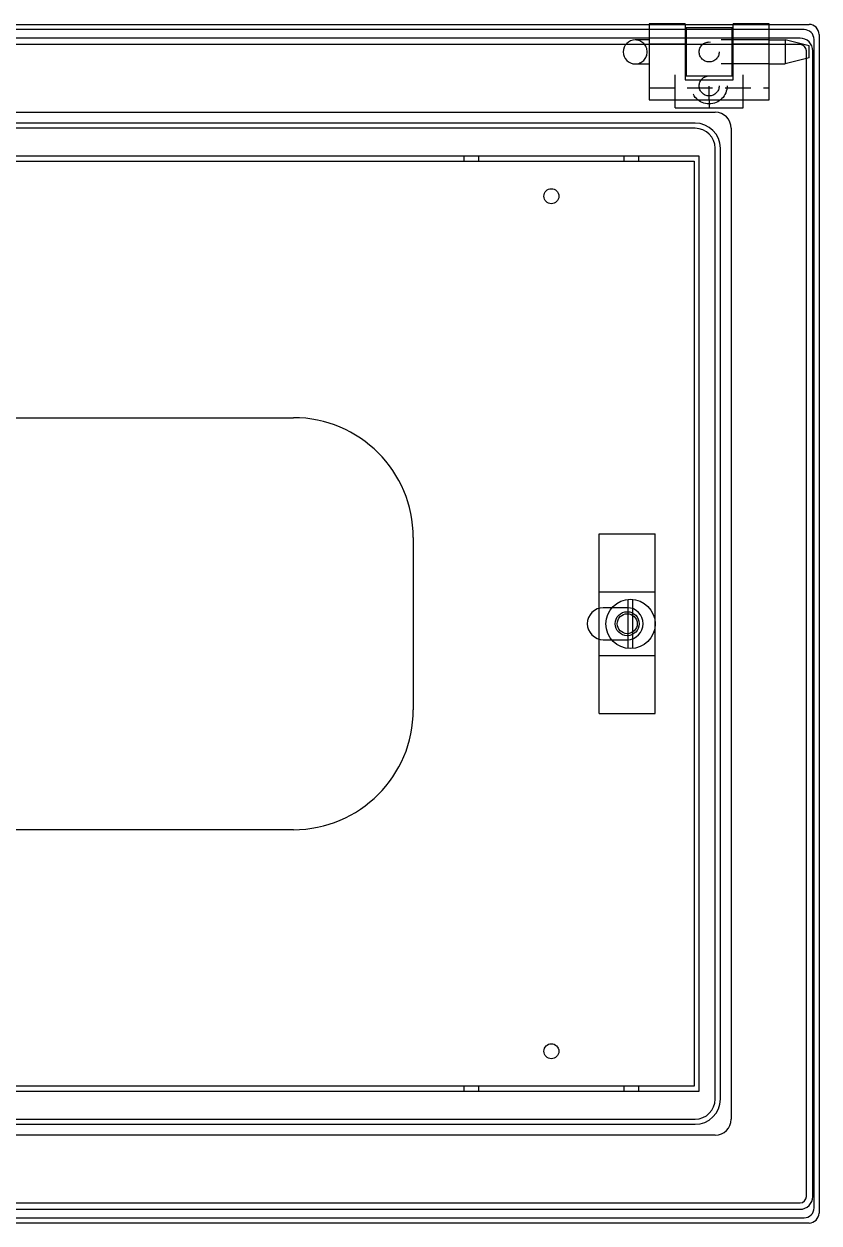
# Model space of a CAD drawing. Header units: millimetres. Extents: x 0 to 3797, y 0 to 1394.
# Drawn here: x 1308.9 to 1507.9, y 1086.8 to 1386.9 of the extents above; entities that cross this region are included whole.
import ezdxf

# ---------------------------------------------------------------- set-up
doc = ezdxf.new("R2010")
doc.units = ezdxf.units.MM
doc.linetypes.add('ACAD_ISO03W100', pattern=[30, 12, -18])
doc.linetypes.add('HIDDEN', pattern=[9.525, 6.35, -3.175])

msp = doc.modelspace()

# ---------------------------------------------------------------- linework, layer by layer
for p, q in [((1060.44, 1386.775), (1505.44, 1386.775)), ((1465.44, 1386.875), (1465.44, 1367.875)), ((1474.44, 1386.875), (1465.44, 1386.875)), ((1474.44, 1386.875), (1474.44, 1372.875)), ((1495.44, 1386.875), (1486.44, 1386.875)), ((1486.44, 1372.875), (1486.44, 1386.875)), ((1495.44, 1367.875), (1495.44, 1386.875)), ((1504.197, 1385.475), (1061.74, 1385.475)), ((1486.19, 1385.875), (1474.69, 1385.875)), ((1474.69, 1385.875), (1474.69, 1373.875)), ((1486.19, 1373.875), (1486.19, 1385.875)), ((1507.94, 1384.275), (1507.94, 1089.275)), ((1503.182, 1383.332), (1062.698, 1383.332)), ((1503.182, 1381.732), (1062.698, 1381.732)), ((1465.44, 1382.875), (1461.94, 1382.875)), ((1465.44, 1381.875), (1474.44, 1381.875)), ((1486.44, 1381.875), (1495.44, 1381.875)), ((1495.44, 1382.875), (1499.44, 1382.875)), ((1499.44, 1382.875), (1499.44, 1376.875)), ((1505.44, 1381.375), (1499.44, 1382.875)), ((1505.44, 1378.375), (1505.44, 1381.375)), ((1506.697, 1090.575), (1506.697, 1382.975)), ((1505.44, 1378.375), (1499.44, 1376.875)), ((1504.782, 1093.418), (1504.782, 1380.132)), ((1506.382, 1093.418), (1506.382, 1380.132)), ((1461.94, 1376.875), (1465.44, 1376.875)), ((1495.44, 1376.875), (1499.44, 1376.875)), ((1474.44, 1372.875), (1486.44, 1372.875)), ((1474.69, 1373.875), (1486.19, 1373.875)), ((1465.44, 1367.875), (1495.44, 1367.875)), ((1471.94, 1365.875), (1471.94, 1367.875)), ((1471.94, 1365.875), (1488.94, 1365.875)), ((1480.44, 1367.875), (1480.44, 1365.875)), ((1488.94, 1365.875), (1488.94, 1367.875)), ((1083.94, 1364.775), (1481.94, 1364.775)), ((1476.94, 1360.775), (1087.94, 1360.775)), ((1476.94, 1362.075), (1088.94, 1362.075)), ((1485.94, 1360.775), (1485.94, 1112.775)), ((1477.94, 1353.775), (1087.94, 1353.775)), ((1422.815, 1353.775), (1419.065, 1353.775)), ((1419.065, 1353.775), (1419.065, 1352.525)), ((1422.815, 1352.525), (1422.815, 1353.775)), ((1462.815, 1353.775), (1459.065, 1353.775)), ((1459.065, 1353.775), (1459.065, 1352.525)), ((1462.815, 1352.525), (1462.815, 1353.775)), ((1477.94, 1119.775), (1477.94, 1353.775)), ((1481.94, 1117.775), (1481.94, 1355.775)), ((1483.24, 1117.775), (1483.24, 1355.775)), ((1089.19, 1352.525), (1476.69, 1352.525)), ((1419.065, 1352.525), (1422.815, 1352.525)), ((1459.065, 1352.525), (1462.815, 1352.525)), ((1476.69, 1352.525), (1476.69, 1121.025)), ((1189.498, 1288.332), (1376.382, 1288.332)), ((1406.382, 1258.332), (1406.382, 1215.218)), ((1452.94, 1259.275), (1466.94, 1259.275)), ((1452.94, 1214.275), (1452.94, 1259.275)), ((1466.94, 1214.275), (1466.94, 1259.275)), ((1452.94, 1244.775), (1466.94, 1244.775)), ((1460.165, 1230.577), (1460.165, 1242.846)), ((1461.365, 1230.577), (1461.365, 1242.846)), ((1459.94, 1240.775), (1453.94, 1240.775)), ((1453.94, 1232.775), (1459.94, 1232.775)), ((1452.94, 1228.775), (1466.94, 1228.775)), ((1452.94, 1214.275), (1466.94, 1214.275)), ((1376.382, 1185.218), (1189.498, 1185.218)), ((1087.94, 1119.775), (1477.94, 1119.775)), ((1476.69, 1121.025), (1089.19, 1121.025)), ((1422.815, 1121.025), (1419.065, 1121.025)), ((1419.065, 1121.025), (1419.065, 1119.775)), ((1419.065, 1119.775), (1422.815, 1119.775)), ((1422.815, 1119.775), (1422.815, 1121.025)), ((1462.815, 1121.025), (1459.065, 1121.025)), ((1459.065, 1121.025), (1459.065, 1119.775)), ((1459.065, 1119.775), (1462.815, 1119.775)), ((1462.815, 1119.775), (1462.815, 1121.025)), ((1088.94, 1112.775), (1476.94, 1112.775)), ((1088.94, 1111.475), (1476.94, 1111.475)), ((1481.94, 1108.775), (1083.94, 1108.775)), ((1062.698, 1091.818), (1503.182, 1091.818)), ((1062.698, 1090.218), (1503.182, 1090.218)), ((1505.44, 1086.775), (1060.44, 1086.775)), ((1061.74, 1088.075), (1504.197, 1088.075))]:
    msp.add_line(p, q)
at = {"linetype": 'ACAD_ISO03W100'}
for p, q in [((1495.44, 1382.875), (1465.44, 1382.875)), ((1495.44, 1376.875), (1465.44, 1376.875)), ((1471.94, 1365.875), (1471.94, 1374.175)), ((1488.94, 1365.875), (1488.94, 1374.175)), ((1480.44, 1367.875), (1480.44, 1371.275))]:
    msp.add_line(p, q, dxfattribs=at)
at = {"linetype": 'HIDDEN'}
msp.add_line((1465.44, 1370.875), (1495.44, 1370.875), dxfattribs=at)
at = {"linetype": 'ACAD_ISO03W100'}
for centre, radius in [((1480.44, 1379.875), 2.5), ((1480.44, 1371.375), 4.5), ((1480.44, 1371.375), 2.5)]:
    msp.add_circle(centre, radius, dxfattribs=at)
for centre, radius in [((1440.94, 1343.775), 1.875), ((1460.765, 1236.711), 6.164), ((1459.94, 1236.775), 3), ((1459.94, 1236.775), 2.5), ((1440.94, 1129.775), 1.875)]:
    msp.add_circle(centre, radius)
for centre, radius, start, end in [((1505.44, 1384.275), 2.5, 0, 90), ((1504.197, 1382.975), 2.5, 0, 90), ((1461.94, 1379.875), 3, 90, 180), ((1503.182, 1380.132), 3.2, 360, 90), ((1503.182, 1380.132), 1.6, 360, 90), ((1461.94, 1379.875), 3, 180, 270), ((1481.94, 1360.775), 4, 0, 90), ((1476.94, 1355.775), 6.3, 0, 90), ((1476.94, 1355.775), 5, 0, 90), ((1376.382, 1258.332), 30, 0, 90), ((1453.94, 1236.775), 4, 90, 270), ((1459.94, 1236.775), 4, 270, 90), ((1376.382, 1215.218), 30, 270, 0), ((1476.94, 1117.775), 5, 270, 0), ((1476.94, 1117.775), 6.3, 270, 0), ((1481.94, 1112.775), 4, 270, 0), ((1503.182, 1093.418), 3.2, 270, 0), ((1503.182, 1093.418), 1.6, 270, 360), ((1504.197, 1090.575), 2.5, 270, 0), ((1505.44, 1089.275), 2.5, 270, 0)]:
    msp.add_arc(centre, radius, start, end)
for start, end in [(0, 90), (270, 0)]:
    msp.add_arc((1461.94, 1379.875), 3, start, end, dxfattribs=at)

doc.saveas('drawing.dxf')
